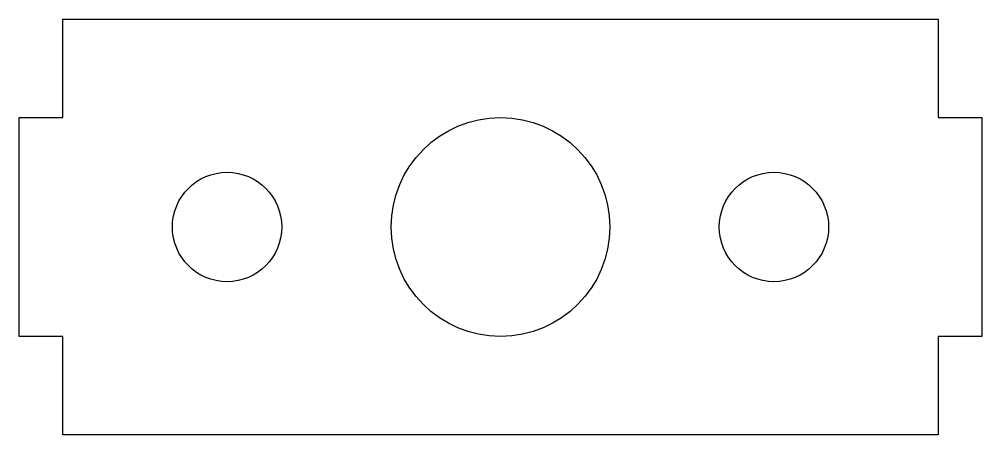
# Model space of a CAD drawing. Header units: inches. Extents: x -2 to 42, y 0 to 19.
import ezdxf

# ---------------------------------------------------------------- set-up
doc = ezdxf.new("R2010")
doc.units = ezdxf.units.IN
doc.header["$MEASUREMENT"] = 0

msp = doc.modelspace()

# ---------------------------------------------------------------- linework, layer by layer
msp.add_lwpolyline([(0, 4.5), (-2, 4.5), (-2, 14.5), (0, 14.5), (0, 19), (40, 19), (40, 14.5), (42, 14.5), (42, 4.5), (40, 4.5), (40, 0), (0, 0)], close=True)
for centre, radius in [((20, 9.5), 5), ((7.5, 9.5), 2.5), ((32.5, 9.5), 2.5), ((7.5, 9.5), 0)]:
    msp.add_circle(centre, radius)

doc.saveas('drawing.dxf')
